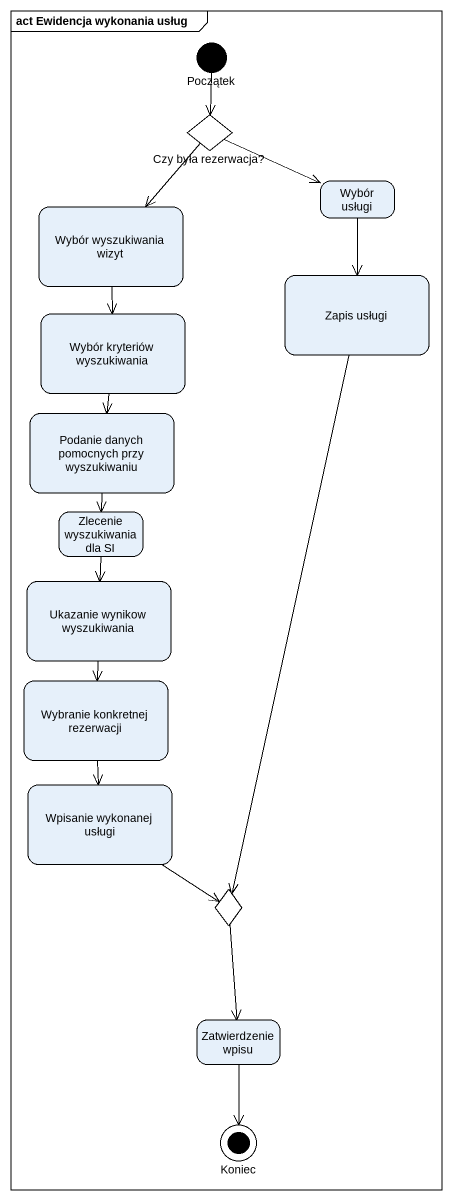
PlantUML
@startuml
mainframe act Ewidencja wykonania usług
hide empty description
state Początek <<start>>
state "Czy była rezerwacja?" as Czy_była_rezerwacja <<choice>>
state "Wybór usługi" as Wybór_usługi
state "Wybór wyszukiwania wizyt" as Wybór_wyszukiwania_wizyt
state "Zapis usługi" as Zapis_usługi
state "Wybór kryteriów wyszukiwania" as Wybór_kryteriów_wyszukiwania
state "Podanie danych pomocnych przy wyszukiwaniu" as Podanie_danych_pomocnych
state "Zlecenie wyszukiwania dla SI" as Zlecenie_wyszukiwania_dla_SI
state "Ukazanie wynikow wyszukiwania" as Ukazanie_wynikow
state "Wybranie konkretnej rezerwacji" as Wybranie_konkretnej
state "Wpisanie wykonanej usługi" as Wpisanie_wykonanej_usługi
state choice1 <<choice>>
state "Zatwierdzenie wpisu" as Zatwierdzenie_wpisu
state Koniec <<end>>
Początek --> Czy_była_rezerwacja
Czy_była_rezerwacja -right-> Wybór_usługi
Czy_była_rezerwacja --> Wybór_wyszukiwania_wizyt
Wybór_usługi --> Zapis_usługi
Wybór_wyszukiwania_wizyt --> Wybór_kryteriów_wyszukiwania
Zapis_usługi --> choice1
Wybór_kryteriów_wyszukiwania --> Podanie_danych_pomocnych
Podanie_danych_pomocnych --> Zlecenie_wyszukiwania_dla_SI
Zlecenie_wyszukiwania_dla_SI --> Ukazanie_wynikow
Ukazanie_wynikow --> Wybranie_konkretnej
Wybranie_konkretnej --> Wpisanie_wykonanej_usługi
Wpisanie_wykonanej_usługi --> choice1
choice1 --> Zatwierdzenie_wpisu
Zatwierdzenie_wpisu --> Koniec
@enduml
